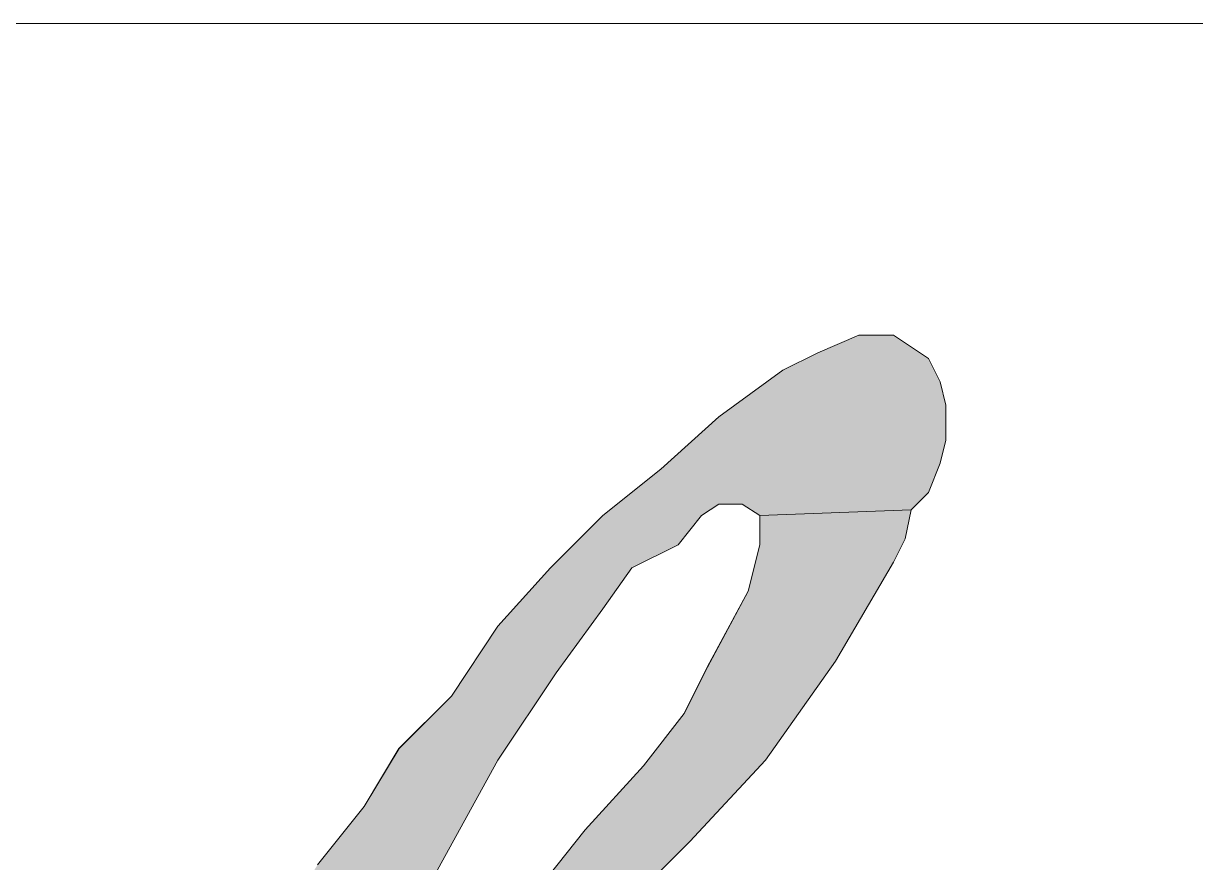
# Model space of a CAD drawing. Header units: inches. Extents: x 75782 to 87231, y -34126 to -18655.
# Drawn here: x 77030.65 to 77035.78, y -26028.21 to -26024.54 of the extents above; entities that cross this region are included whole.
import ezdxf

# ---------------------------------------------------------------- set-up
doc = ezdxf.new("R2010")
doc.units = ezdxf.units.IN
doc.header["$MEASUREMENT"] = 0
doc.layers.add('COMPONENTES', color=251, linetype='Continuous', lineweight=18)

# ---------------------------------------------------------------- blocks, each defined once
blk = doc.blocks.new('AK2-CM')
for points in [[(32161.062, 22480.566), (32161.419, 22481.126), (32161.724, 22481.635), (32162.029, 22482.194), (32162.385, 22482.856), (32162.691, 22483.365), (32163.098, 22483.925), (32163.454, 22484.484), (32163.861, 22484.993), (32164.166, 22485.502), (32164.624, 22485.96), (32165.032, 22486.571), (32165.49, 22487.08), (32165.948, 22487.538), (32166.456, 22487.945), (32166.965, 22488.403), (32167.525, 22488.81), (32167.83, 22488.962), (32168.187, 22489.115), (32168.492, 22489.115), (32168.797, 22488.911), (32168.899, 22488.708), (32168.95, 22488.504), (32168.95, 22488.199), (32168.899, 22487.996), (32168.797, 22487.741), (32168.645, 22487.588), (32167.321, 22487.538), (32167.169, 22487.639), (32166.965, 22487.639), (32166.813, 22487.538), (32166.609, 22487.283), (32166.202, 22487.08), (32165.948, 22486.723), (32165.54, 22486.164), (32165.032, 22485.4), (32164.472, 22484.383), (32163.607, 22482.754), (32162.793, 22481.177), (32162.691, 22480.77)], [(32161.062, 22480.566), (32161.419, 22481.126), (32161.724, 22481.635), (32162.029, 22482.194), (32162.385, 22482.856), (32162.691, 22483.365), (32163.098, 22483.925), (32163.454, 22484.484), (32163.861, 22484.993), (32164.166, 22485.502), (32164.624, 22485.96), (32165.032, 22486.571), (32165.49, 22487.08), (32165.948, 22487.538), (32166.456, 22487.945), (32166.965, 22488.403), (32167.525, 22488.81), (32167.83, 22488.962), (32168.187, 22489.115), (32168.492, 22489.115), (32168.797, 22488.911), (32168.899, 22488.708), (32168.95, 22488.504), (32168.95, 22488.199), (32168.899, 22487.996), (32168.797, 22487.741), (32168.645, 22487.588), (32167.321, 22487.538), (32167.169, 22487.639), (32166.965, 22487.639), (32166.813, 22487.538), (32166.609, 22487.283), (32166.202, 22487.08), (32165.948, 22486.723), (32165.54, 22486.164), (32165.032, 22485.4), (32164.472, 22484.383), (32163.607, 22482.754), (32162.793, 22481.177), (32162.691, 22480.77)], [(32161.063, 22480.566), (32161.419, 22481.126), (32161.724, 22481.635), (32162.029, 22482.194), (32162.386, 22482.856), (32162.691, 22483.365), (32163.098, 22483.925), (32163.454, 22484.484), (32163.861, 22484.993), (32164.167, 22485.502), (32164.625, 22485.96), (32165.032, 22486.571), (32165.49, 22487.08), (32165.948, 22487.538), (32166.457, 22487.945), (32166.965, 22488.403), (32167.525, 22488.81), (32167.831, 22488.962), (32168.187, 22489.115), (32168.492, 22489.115), (32168.797, 22488.911), (32168.899, 22488.708), (32168.95, 22488.504), (32168.95, 22488.199), (32168.899, 22487.996), (32168.797, 22487.741), (32168.645, 22487.588), (32167.322, 22487.538), (32167.169, 22487.639), (32166.965, 22487.639), (32166.813, 22487.538), (32166.609, 22487.283), (32166.202, 22487.08), (32165.948, 22486.723), (32165.541, 22486.164), (32165.032, 22485.4), (32164.472, 22484.383), (32163.607, 22482.754), (32162.793, 22481.177), (32162.691, 22480.77)], [(32161.063, 22480.566), (32161.419, 22481.126), (32161.724, 22481.635), (32162.029, 22482.194), (32162.386, 22482.856), (32162.691, 22483.365), (32163.098, 22483.925), (32163.454, 22484.484), (32163.861, 22484.993), (32164.167, 22485.502), (32164.625, 22485.96), (32165.032, 22486.571), (32165.49, 22487.08), (32165.948, 22487.538), (32166.457, 22487.945), (32166.965, 22488.403), (32167.525, 22488.81), (32167.831, 22488.962), (32168.187, 22489.115), (32168.492, 22489.115), (32168.797, 22488.911), (32168.899, 22488.708), (32168.95, 22488.504), (32168.95, 22488.199), (32168.899, 22487.996), (32168.797, 22487.741), (32168.645, 22487.588), (32167.322, 22487.538), (32167.169, 22487.639), (32166.965, 22487.639), (32166.813, 22487.538), (32166.609, 22487.283), (32166.202, 22487.08), (32165.948, 22486.723), (32165.541, 22486.164), (32165.032, 22485.4), (32164.472, 22484.383), (32163.607, 22482.754), (32162.793, 22481.177), (32162.691, 22480.77)], [(32163.607, 22482.754), (32164.421, 22483.365), (32164.828, 22483.823), (32165.388, 22484.281), (32165.795, 22484.79), (32166.304, 22485.349), (32166.66, 22485.807), (32166.863, 22486.214), (32167.22, 22486.876), (32167.321, 22487.283), (32167.321, 22487.538), (32168.645, 22487.588), (32168.594, 22487.334), (32168.492, 22487.13), (32167.983, 22486.265), (32167.372, 22485.4), (32166.711, 22484.688), (32165.948, 22483.925), (32165.235, 22483.161), (32164.421, 22482.551), (32163.556, 22481.736), (32162.793, 22481.177)], [(32163.607, 22482.754), (32164.421, 22483.365), (32164.828, 22483.823), (32165.388, 22484.281), (32165.795, 22484.79), (32166.304, 22485.349), (32166.66, 22485.807), (32166.864, 22486.214), (32167.22, 22486.876), (32167.322, 22487.283), (32167.322, 22487.538), (32168.645, 22487.588), (32168.594, 22487.334), (32168.492, 22487.13), (32167.983, 22486.265), (32167.373, 22485.4), (32166.711, 22484.688), (32165.948, 22483.925), (32165.235, 22483.161), (32164.421, 22482.551), (32163.556, 22481.736), (32162.793, 22481.177)], [(32163.607, 22482.754), (32164.421, 22483.365), (32164.828, 22483.823), (32165.388, 22484.281), (32165.795, 22484.79), (32166.304, 22485.349), (32166.66, 22485.807), (32166.864, 22486.214), (32167.22, 22486.876), (32167.322, 22487.283), (32167.322, 22487.538), (32168.645, 22487.588), (32168.594, 22487.334), (32168.492, 22487.13), (32167.983, 22486.265), (32167.373, 22485.4), (32166.711, 22484.688), (32165.948, 22483.925), (32165.235, 22483.161), (32164.421, 22482.551), (32163.556, 22481.736), (32162.793, 22481.177)], [(32163.607, 22482.754), (32164.421, 22483.365), (32164.828, 22483.823), (32165.388, 22484.281), (32165.795, 22484.79), (32166.304, 22485.349), (32166.66, 22485.807), (32166.863, 22486.214), (32167.22, 22486.876), (32167.321, 22487.283), (32167.321, 22487.538), (32168.645, 22487.588), (32168.594, 22487.334), (32168.492, 22487.13), (32167.983, 22486.265), (32167.372, 22485.4), (32166.711, 22484.688), (32165.948, 22483.925), (32165.235, 22483.161), (32164.421, 22482.551), (32163.556, 22481.736), (32162.793, 22481.177)]]:
    blk.add_hatch(color=256).paths.add_polyline_path(points)
at = {"linetype": 'Continuous'}
blk.add_lwpolyline([(32122.886, 22491.842), (32183.089, 22491.842), (32183.089, 22464.887), (32122.886, 22464.887)], close=True, dxfattribs=at)
blk.add_lwpolyline([(32122.886, 22491.842), (32183.089, 22491.842), (32183.089, 22464.887), (32122.886, 22464.887)], close=True, dxfattribs=at)
for points in [[(32163.454, 22484.484), (32163.861, 22484.993), (32164.166, 22485.502), (32164.624, 22485.96), (32165.032, 22486.571), (32165.49, 22487.08), (32165.948, 22487.538), (32166.456, 22487.945), (32166.965, 22488.403), (32167.525, 22488.81), (32167.83, 22488.962), (32168.187, 22489.115), (32168.492, 22489.115), (32168.797, 22488.911), (32168.899, 22488.708), (32168.95, 22488.504), (32168.95, 22488.199), (32168.899, 22487.996), (32168.797, 22487.741), (32168.645, 22487.588), (32167.321, 22487.538), (32167.169, 22487.639), (32166.965, 22487.639), (32166.813, 22487.538), (32166.609, 22487.283), (32166.202, 22487.08), (32165.948, 22486.723), (32165.54, 22486.164), (32165.032, 22485.4), (32164.472, 22484.383)], [(32163.454, 22484.484), (32163.861, 22484.993), (32164.166, 22485.502), (32164.624, 22485.96), (32165.032, 22486.571), (32165.49, 22487.08), (32165.948, 22487.538), (32166.456, 22487.945), (32166.965, 22488.403), (32167.525, 22488.81), (32167.83, 22488.962), (32168.187, 22489.115), (32168.492, 22489.115), (32168.797, 22488.911), (32168.899, 22488.708), (32168.95, 22488.504), (32168.95, 22488.199), (32168.899, 22487.996), (32168.797, 22487.741), (32168.645, 22487.588), (32167.321, 22487.538), (32167.169, 22487.639), (32166.965, 22487.639), (32166.813, 22487.538), (32166.609, 22487.283), (32166.202, 22487.08), (32165.948, 22486.723), (32165.54, 22486.164), (32165.032, 22485.4), (32164.472, 22484.383)], [(32163.454, 22484.484), (32163.861, 22484.993), (32164.166, 22485.502), (32164.624, 22485.96), (32165.032, 22486.571), (32165.49, 22487.08), (32165.948, 22487.538), (32166.456, 22487.945), (32166.965, 22488.403), (32167.525, 22488.81), (32167.83, 22488.962), (32168.187, 22489.115), (32168.492, 22489.115), (32168.797, 22488.911), (32168.899, 22488.708), (32168.95, 22488.504), (32168.95, 22488.199), (32168.899, 22487.996), (32168.797, 22487.741), (32168.645, 22487.588), (32167.321, 22487.538), (32167.169, 22487.639), (32166.965, 22487.639), (32166.813, 22487.538), (32166.609, 22487.283), (32166.202, 22487.08), (32165.948, 22486.723), (32165.54, 22486.164), (32165.032, 22485.4), (32164.472, 22484.383)], [(32163.454, 22484.484), (32163.861, 22484.993), (32164.166, 22485.502), (32164.624, 22485.96), (32165.032, 22486.571), (32165.49, 22487.08), (32165.948, 22487.538), (32166.456, 22487.945), (32166.965, 22488.403), (32167.525, 22488.81), (32167.83, 22488.962), (32168.187, 22489.115), (32168.492, 22489.115), (32168.797, 22488.911), (32168.899, 22488.708), (32168.95, 22488.504), (32168.95, 22488.199), (32168.899, 22487.996), (32168.797, 22487.741), (32168.645, 22487.588), (32167.321, 22487.538), (32167.169, 22487.639), (32166.965, 22487.639), (32166.813, 22487.538), (32166.609, 22487.283), (32166.202, 22487.08), (32165.948, 22486.723), (32165.54, 22486.164), (32165.032, 22485.4), (32164.472, 22484.383)], [(32163.454, 22484.484), (32163.861, 22484.993), (32164.167, 22485.502), (32164.625, 22485.96), (32165.032, 22486.571), (32165.49, 22487.08), (32165.948, 22487.538), (32166.457, 22487.945), (32166.965, 22488.403), (32167.525, 22488.81), (32167.831, 22488.962), (32168.187, 22489.115), (32168.492, 22489.115), (32168.797, 22488.911), (32168.899, 22488.708), (32168.95, 22488.504), (32168.95, 22488.199), (32168.899, 22487.996), (32168.797, 22487.741), (32168.645, 22487.588), (32167.322, 22487.538), (32167.169, 22487.639), (32166.965, 22487.639), (32166.813, 22487.538), (32166.609, 22487.283), (32166.202, 22487.08), (32165.948, 22486.723), (32165.541, 22486.164), (32165.032, 22485.4), (32164.472, 22484.383)], [(32163.454, 22484.484), (32163.861, 22484.993), (32164.167, 22485.502), (32164.625, 22485.96), (32165.032, 22486.571), (32165.49, 22487.08), (32165.948, 22487.538), (32166.457, 22487.945), (32166.965, 22488.403), (32167.525, 22488.81), (32167.831, 22488.962), (32168.187, 22489.115), (32168.492, 22489.115), (32168.797, 22488.911), (32168.899, 22488.708), (32168.95, 22488.504), (32168.95, 22488.199), (32168.899, 22487.996), (32168.797, 22487.741), (32168.645, 22487.588), (32167.322, 22487.538), (32167.169, 22487.639), (32166.965, 22487.639), (32166.813, 22487.538), (32166.609, 22487.283), (32166.202, 22487.08), (32165.948, 22486.723), (32165.541, 22486.164), (32165.032, 22485.4), (32164.472, 22484.383)], [(32163.454, 22484.484), (32163.861, 22484.993), (32164.167, 22485.502), (32164.625, 22485.96), (32165.032, 22486.571), (32165.49, 22487.08), (32165.948, 22487.538), (32166.457, 22487.945), (32166.965, 22488.403), (32167.525, 22488.81), (32167.831, 22488.962), (32168.187, 22489.115), (32168.492, 22489.115), (32168.797, 22488.911), (32168.899, 22488.708), (32168.95, 22488.504), (32168.95, 22488.199), (32168.899, 22487.996), (32168.797, 22487.741), (32168.645, 22487.588), (32167.322, 22487.538), (32167.169, 22487.639), (32166.965, 22487.639), (32166.813, 22487.538), (32166.609, 22487.283), (32166.202, 22487.08), (32165.948, 22486.723), (32165.541, 22486.164), (32165.032, 22485.4), (32164.472, 22484.383)], [(32163.454, 22484.484), (32163.861, 22484.993), (32164.167, 22485.502), (32164.625, 22485.96), (32165.032, 22486.571), (32165.49, 22487.08), (32165.948, 22487.538), (32166.457, 22487.945), (32166.965, 22488.403), (32167.525, 22488.81), (32167.831, 22488.962), (32168.187, 22489.115), (32168.492, 22489.115), (32168.797, 22488.911), (32168.899, 22488.708), (32168.95, 22488.504), (32168.95, 22488.199), (32168.899, 22487.996), (32168.797, 22487.741), (32168.645, 22487.588), (32167.322, 22487.538), (32167.169, 22487.639), (32166.965, 22487.639), (32166.813, 22487.538), (32166.609, 22487.283), (32166.202, 22487.08), (32165.948, 22486.723), (32165.541, 22486.164), (32165.032, 22485.4), (32164.472, 22484.383)], [(32163.607, 22482.754), (32164.472, 22484.383), (32165.032, 22485.4), (32165.541, 22486.164), (32165.948, 22486.723), (32166.202, 22487.08), (32166.609, 22487.283), (32166.813, 22487.538), (32166.965, 22487.639), (32167.169, 22487.639), (32167.322, 22487.538), (32167.322, 22487.283), (32167.22, 22486.876), (32166.864, 22486.214), (32166.66, 22485.807), (32166.304, 22485.349), (32165.795, 22484.79), (32165.388, 22484.281), (32165.032, 22483.925), (32164.828, 22483.823), (32164.421, 22483.365), (32163.607, 22482.754)], [(32163.607, 22482.754), (32164.472, 22484.383), (32165.032, 22485.4), (32165.54, 22486.164), (32165.948, 22486.723), (32166.202, 22487.08), (32166.609, 22487.283), (32166.813, 22487.538), (32166.965, 22487.639), (32167.169, 22487.639), (32167.321, 22487.538), (32167.321, 22487.283), (32167.22, 22486.876), (32166.863, 22486.214), (32166.66, 22485.807), (32166.304, 22485.349), (32165.795, 22484.79), (32165.388, 22484.281), (32165.032, 22483.925), (32164.828, 22483.823), (32164.421, 22483.365), (32163.607, 22482.754)], [(32163.607, 22482.754), (32164.472, 22484.383), (32165.032, 22485.4), (32165.541, 22486.164), (32165.948, 22486.723), (32166.202, 22487.08), (32166.609, 22487.283), (32166.813, 22487.538), (32166.965, 22487.639), (32167.169, 22487.639), (32167.322, 22487.538), (32167.322, 22487.283), (32167.22, 22486.876), (32166.864, 22486.214), (32166.66, 22485.807), (32166.304, 22485.349), (32165.795, 22484.79), (32165.388, 22484.281), (32165.032, 22483.925), (32164.828, 22483.823), (32164.421, 22483.365), (32163.607, 22482.754)], [(32163.607, 22482.754), (32164.472, 22484.383), (32165.032, 22485.4), (32165.54, 22486.164), (32165.948, 22486.723), (32166.202, 22487.08), (32166.609, 22487.283), (32166.813, 22487.538), (32166.965, 22487.639), (32167.169, 22487.639), (32167.321, 22487.538), (32167.321, 22487.283), (32167.22, 22486.876), (32166.863, 22486.214), (32166.66, 22485.807), (32166.304, 22485.349), (32165.795, 22484.79), (32165.388, 22484.281), (32165.032, 22483.925), (32164.828, 22483.823), (32164.421, 22483.365), (32163.607, 22482.754)], [(32165.388, 22484.281), (32165.795, 22484.79), (32166.304, 22485.349), (32166.66, 22485.807), (32166.863, 22486.214), (32167.22, 22486.876), (32167.321, 22487.283), (32167.321, 22487.538), (32168.645, 22487.588), (32168.594, 22487.334), (32168.492, 22487.13), (32167.983, 22486.265), (32167.372, 22485.4), (32166.711, 22484.688), (32165.948, 22483.925)], [(32163.607, 22482.754), (32164.421, 22483.365), (32164.828, 22483.823), (32165.388, 22484.281), (32165.795, 22484.79), (32166.304, 22485.349), (32166.66, 22485.807), (32166.863, 22486.214), (32167.22, 22486.876), (32167.321, 22487.283), (32167.321, 22487.538), (32168.645, 22487.588), (32168.594, 22487.334), (32168.492, 22487.13), (32167.983, 22486.265), (32167.372, 22485.4), (32166.711, 22484.688), (32165.948, 22483.925), (32165.235, 22483.161), (32164.421, 22482.551), (32163.556, 22481.736), (32162.793, 22481.177), (32163.607, 22482.754)], [(32165.388, 22484.281), (32165.795, 22484.79), (32166.304, 22485.349), (32166.66, 22485.807), (32166.864, 22486.214), (32167.22, 22486.876), (32167.322, 22487.283), (32167.322, 22487.538), (32168.645, 22487.588), (32168.594, 22487.334), (32168.492, 22487.13), (32167.983, 22486.265), (32167.373, 22485.4), (32166.711, 22484.688), (32165.948, 22483.925)], [(32163.607, 22482.754), (32164.421, 22483.365), (32164.828, 22483.823), (32165.388, 22484.281), (32165.795, 22484.79), (32166.304, 22485.349), (32166.66, 22485.807), (32166.864, 22486.214), (32167.22, 22486.876), (32167.322, 22487.283), (32167.322, 22487.538), (32168.645, 22487.588), (32168.594, 22487.334), (32168.492, 22487.13), (32167.983, 22486.265), (32167.373, 22485.4), (32166.711, 22484.688), (32165.948, 22483.925), (32165.235, 22483.161), (32164.421, 22482.551), (32163.556, 22481.736), (32162.793, 22481.177), (32163.607, 22482.754)], [(32165.388, 22484.281), (32165.795, 22484.79), (32166.304, 22485.349), (32166.66, 22485.807), (32166.864, 22486.214), (32167.22, 22486.876), (32167.322, 22487.283), (32167.322, 22487.538), (32168.645, 22487.588), (32168.594, 22487.334), (32168.492, 22487.13), (32167.983, 22486.265), (32167.373, 22485.4), (32166.711, 22484.688), (32165.948, 22483.925)], [(32163.607, 22482.754), (32164.421, 22483.365), (32164.828, 22483.823), (32165.388, 22484.281), (32165.795, 22484.79), (32166.304, 22485.349), (32166.66, 22485.807), (32166.864, 22486.214), (32167.22, 22486.876), (32167.322, 22487.283), (32167.322, 22487.538), (32168.645, 22487.588), (32168.594, 22487.334), (32168.492, 22487.13), (32167.983, 22486.265), (32167.373, 22485.4), (32166.711, 22484.688), (32165.948, 22483.925), (32165.235, 22483.161), (32164.421, 22482.551), (32163.556, 22481.736), (32162.793, 22481.177), (32163.607, 22482.754)], [(32165.388, 22484.281), (32165.795, 22484.79), (32166.304, 22485.349), (32166.66, 22485.807), (32166.863, 22486.214), (32167.22, 22486.876), (32167.321, 22487.283), (32167.321, 22487.538), (32168.645, 22487.588), (32168.594, 22487.334), (32168.492, 22487.13), (32167.983, 22486.265), (32167.372, 22485.4), (32166.711, 22484.688), (32165.948, 22483.925)], [(32163.607, 22482.754), (32164.421, 22483.365), (32164.828, 22483.823), (32165.388, 22484.281), (32165.795, 22484.79), (32166.304, 22485.349), (32166.66, 22485.807), (32166.863, 22486.214), (32167.22, 22486.876), (32167.321, 22487.283), (32167.321, 22487.538), (32168.645, 22487.588), (32168.594, 22487.334), (32168.492, 22487.13), (32167.983, 22486.265), (32167.372, 22485.4), (32166.711, 22484.688), (32165.948, 22483.925), (32165.235, 22483.161), (32164.421, 22482.551), (32163.556, 22481.736), (32162.793, 22481.177), (32163.607, 22482.754)]]:
    blk.add_lwpolyline(points)

msp = doc.modelspace()

# ---------------------------------------------------------------- block references
at = {"layer": 'COMPONENTES', "xscale": 0.5, "yscale": 0.5, "zscale": 0.5}
msp.add_blockref('AK2-CM', (60950.2102, -37270.463), dxfattribs=at)

doc.saveas('drawing.dxf')
